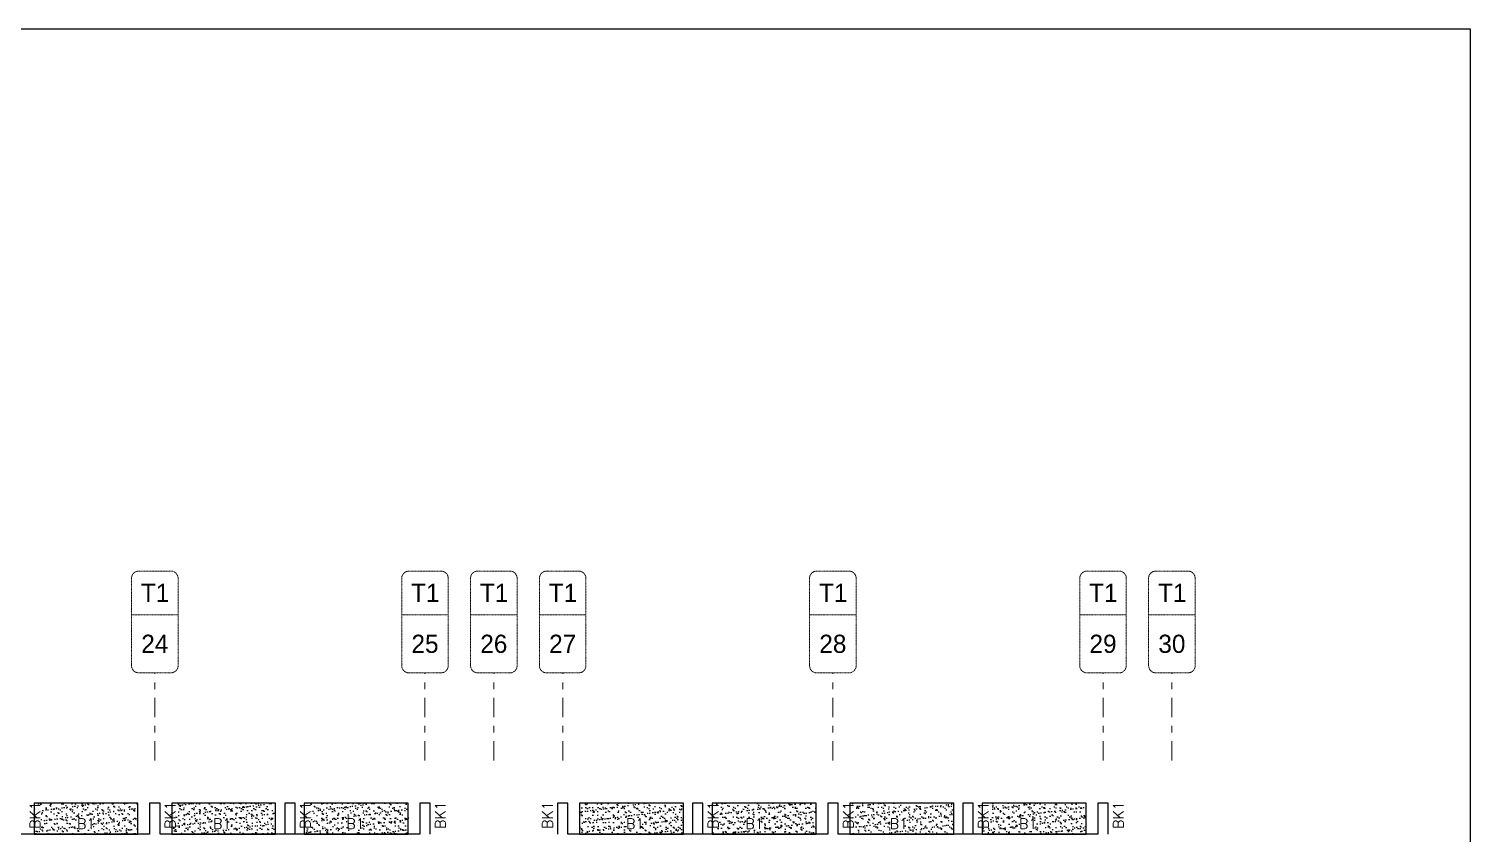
# Model space of a CAD drawing. Header units: millimetres. Extents: x 1078357 to 2594950, y -5122486 to -4636555.
# Drawn here: x 1651958 to 1679699, y -4652496 to -4636994 of the extents above; entities that cross this region are included whole.
import ezdxf
from ezdxf.enums import TextEntityAlignment as Align

# ---------------------------------------------------------------- set-up
doc = ezdxf.new("R2010")
doc.units = ezdxf.units.MM
for name, pattern in [('CONTINOUS', [0]), ('DGN STYLE 7', [8.34, 3.75, -1.67, 1.25, -1.67]), ('HIDDEN', [0.375, 0.25, -0.125]), ('New Retail block$0$CONTINOUS', [0])]:
    doc.linetypes.add(name, pattern=pattern)
for name, color, linetype, lineweight in [('Boundary', 40, 'Continuous', 30), ('GRID LINE', 8, 'Continuous', 0), ('GRID NO', 8, 'DGN STYLE 7', 13), ('HATCH', 8, 'Continuous', 30)]:
    doc.layers.add(name, color=color, linetype=linetype, lineweight=lineweight)
for name, color, linetype in [('S-BEAM', 3, 'HIDDEN'), ('S-BEAM NO.', 6, 'Continuous'), ('S-SLAB-PROJECTION', 54, 'New Retail block$0$CONTINOUS')]:
    doc.layers.add(name, color=color, linetype=linetype)
doc.styles.add('ROMANS', font='romans.shx', dxfattribs={"width": 0.85})
doc.styles.get("Standard").update_dxf_attribs({"font": 'Adani Regular.ttf', "height": 500})
pattern_1 = [(37.4701541, (-1322400.03, 9335074.12), (-4.7236114, 146.8264517), [0, -115.824, 0, -129.54, 0, -123.825]), (7.4701541, (-1322400.03, 9335074.12), (134.9689868, 214.9772528), [0, -62.484, 0, -104.394, 0, -40.005]), (327.4701541, (-1322493.75, 9335074.16), (237.2979035, 0.3075449), [0, -38.1, 0, -137.16, 0, -179.07]), (317.4701541, (-1322493.75, 9335074.16), (229.1017424, 66.759465), [0, -19.05, 0, -89.916, 0, -102.87])]

# ---------------------------------------------------------------- blocks, each defined once
blk = doc.blocks.new('Tower grid nomenclature-ex')
at = {"layer": 'GRID NO'}
blk.add_lwpolyline([(-1250, -600), (1750, -600, 0.414214), (2000, -350), (2000, 750, 0.414214), (1750, 1000), (-1250, 1000, 0.414214), (-1500, 750), (-1500, -350, 0.414214)], format="xyb", close=True, dxfattribs=at)
blk.add_lwpolyline([(0, 1000), (0, -600)], dxfattribs=at)
at = {"layer": 'GRID NO', "flags": 8}
for p in [(-1235, 400), (1788, 400)]:
    blk.add_attdef('GRID', text='', height=625, dxfattribs=at).set_placement(p, align=Align.MIDDLE_CENTER)

msp = doc.modelspace()

# ---------------------------------------------------------------- hatches: boundary and pattern name
at = {"layer": 'HATCH'}
h = msp.add_hatch(dxfattribs=at)
h.set_pattern_fill('AR-SAND', color=8, scale=3, angle=179.97015)
h.set_pattern_definition([(37.4701541, (-1311900.03, 9335074.12), (-4.7236114, 146.8264517), [0, -115.824, 0, -129.54, 0, -123.825]), (7.4701541, (-1311900.03, 9335074.12), (134.9689868, 214.9772528), [0, -62.484, 0, -104.394, 0, -40.005]), (327.4701541, (-1311993.75, 9335074.16), (237.2979035, 0.3075449), [0, -38.1, 0, -137.16, 0, -179.07]), (317.4701541, (-1311993.75, 9335074.16), (229.1017424, 66.759465), [0, -19.05, 0, -89.916, 0, -102.87])])
h.paths.add_polyline_path([(1654058.5, -4651896.1), (1652058.5, -4651896.1), (1652058.5, -4652496.1), (1654058.5, -4652496.1)])
h = msp.add_hatch(dxfattribs=at)
h.set_pattern_fill('AR-SAND', color=8, scale=3, angle=179.97015)
h.set_pattern_definition([(37.4701541, (-1314550.03, 9335074.12), (-4.7236114, 146.8264517), [0, -115.824, 0, -129.54, 0, -123.825]), (7.4701541, (-1314550.03, 9335074.12), (134.9689868, 214.9772528), [0, -62.484, 0, -104.394, 0, -40.005]), (327.4701541, (-1314643.75, 9335074.16), (237.2979035, 0.3075449), [0, -38.1, 0, -137.16, 0, -179.07]), (317.4701541, (-1314643.75, 9335074.16), (229.1017424, 66.759465), [0, -19.05, 0, -89.916, 0, -102.87])])
h.paths.add_polyline_path([(1656708.5, -4651896.1), (1654708.5, -4651896.1), (1654708.5, -4652496.1), (1656708.5, -4652496.1)])
h = msp.add_hatch(dxfattribs=at)
h.set_pattern_fill('AR-SAND', color=8, scale=3, angle=179.97015)
h.set_pattern_definition([(37.4701541, (-1317100.03, 9335074.12), (-4.7236114, 146.8264517), [0, -115.824, 0, -129.54, 0, -123.825]), (7.4701541, (-1317100.03, 9335074.12), (134.9689868, 214.9772528), [0, -62.484, 0, -104.394, 0, -40.005]), (327.4701541, (-1317193.75, 9335074.16), (237.2979035, 0.3075449), [0, -38.1, 0, -137.16, 0, -179.07]), (317.4701541, (-1317193.75, 9335074.16), (229.1017424, 66.759465), [0, -19.05, 0, -89.916, 0, -102.87])])
h.paths.add_polyline_path([(1659258.5, -4651896.1), (1657258.5, -4651896.1), (1657258.5, -4652496.1), (1659258.5, -4652496.1)])
h = msp.add_hatch(dxfattribs=at)
h.set_pattern_fill('AR-SAND', color=8, scale=3, angle=179.97015)
h.set_pattern_definition(pattern_1)
h.paths.add_polyline_path([(1664558.5, -4651896.1), (1662558.5, -4651896.1), (1662558.5, -4652496.1), (1664558.5, -4652496.1)])
h = msp.add_hatch(dxfattribs=at)
h.set_pattern_fill('AR-SAND', color=8, scale=3, angle=179.97015)
h.set_pattern_definition(pattern_1)
h.paths.add_polyline_path([(1667108.5, -4651896.1), (1665108.5, -4651896.1), (1665108.5, -4652496.1), (1667108.5, -4652496.1)])
h = msp.add_hatch(dxfattribs=at)
h.set_pattern_fill('AR-SAND', color=8, scale=3, angle=179.97015)
h.set_pattern_definition(pattern_1)
h.paths.add_polyline_path([(1669758.5, -4651896.1), (1667758.5, -4651896.1), (1667758.5, -4652496.1), (1669758.5, -4652496.1)])
h = msp.add_hatch(dxfattribs=at)
h.set_pattern_fill('AR-SAND', color=8, scale=3, angle=179.97015)
h.set_pattern_definition(pattern_1)
h.paths.add_polyline_path([(1672308.5, -4651896.1), (1670308.5, -4651896.1), (1670308.5, -4652496.1), (1672308.5, -4652496.1)])

# ---------------------------------------------------------------- linework, layer by layer
at = {"layer": 'Boundary', "ltscale": 700, "elevation": 0}
msp.add_lwpolyline([(1574104.5, -4636994.1), (1679698.7, -4636994.1), (1679698.7, -4682741.1), (1574104.5, -4682741.1)], close=True, dxfattribs=at)
at = {"layer": 'GRID LINE', "linetype": 'DGN STYLE 7', "ltscale": 100, "elevation": 0}
for points in [[(1654383, -4651080.4), (1654383, -4649391.5)], [(1659583, -4651080.4), (1659583, -4649391.5)], [(1660908, -4651080.4), (1660908, -4649391.5)], [(1662233, -4651080.4), (1662233, -4649391.5)], [(1667433, -4651080.4), (1667433, -4649391.5)], [(1672633, -4651080.4), (1672633, -4649391.5)], [(1673958, -4651080.4), (1673958, -4649391.5)]]:
    msp.add_lwpolyline(points, dxfattribs=at)
at = {"layer": 'S-BEAM', "linetype": 'CONTINOUS', "ltscale": 700}
for p, q in [((1654483.3, -4651896.1, 0), (1654283.3, -4651896.1, 0)), ((1654283.3, -4651896.1, 0), (1654283.3, -4652496.1, 0)), ((1654483.3, -4652496.1, 0), (1654483.3, -4651896.1, 0)), ((1657083.3, -4651896.1, 0), (1656883.3, -4651896.1, 0)), ((1656883.3, -4651896.1, 0), (1656883.3, -4652496.1)), ((1657083.3, -4652496.1), (1657083.3, -4651896.1, 0)), ((1659683.3, -4651896.1, 0), (1659483.3, -4651896.1, 0)), ((1659483.3, -4651896.1, 0), (1659483.3, -4652496.1)), ((1659683.3, -4652496.1), (1659683.3, -4651896.1, 0)), ((1662333.3, -4651896.1, 0), (1662133.3, -4651896.1, 0)), ((1662133.3, -4651896.1, 0), (1662133.3, -4652496.1, 0)), ((1662333.3, -4652496.1, 0), (1662333.3, -4651896.1, 0)), ((1664933.3, -4651896.1, 0), (1664733.3, -4651896.1, 0)), ((1664733.3, -4651896.1, 0), (1664733.3, -4652496.1)), ((1664933.3, -4652496.1), (1664933.3, -4651896.1, 0)), ((1667533.3, -4651896.1, 0), (1667333.3, -4651896.1, 0)), ((1667333.3, -4651896.1, 0), (1667333.3, -4652496.1, 0)), ((1667533.3, -4652496.1, 0), (1667533.3, -4651896.1, 0)), ((1670133.3, -4651896.1, 0), (1669933.3, -4651896.1, 0)), ((1669933.3, -4651896.1, 0), (1669933.3, -4652496.1)), ((1670133.3, -4652496.1), (1670133.3, -4651896.1, 0)), ((1672733.3, -4651896.1, 0), (1672533.3, -4651896.1, 0)), ((1672533.3, -4651896.1, 0), (1672533.3, -4652496.1)), ((1672733.3, -4652496.1), (1672733.3, -4651896.1, 0)), ((1654283.5, -4652496.1, 0), (1649283.5, -4652496.1, 0)), ((1659483.5, -4652496.1, 0), (1654483.5, -4652496.1, 0)), ((1667333.5, -4652496.1, 0), (1662333.5, -4652496.1, 0)), ((1672533.5, -4652496.1, 0), (1667533.5, -4652496.3, 0))]:
    msp.add_line(p, q, dxfattribs=at)
at = {"layer": 'S-SLAB-PROJECTION', "elevation": 0}
for points in [[(1654058.5, -4651896.1), (1652058.5, -4651896.1), (1652058.5, -4652496.1), (1654058.5, -4652496.1)], [(1656708.5, -4651896.1), (1654708.5, -4651896.1), (1654708.5, -4652496.1), (1656708.5, -4652496.1)], [(1659258.5, -4651896.1), (1657258.5, -4651896.1), (1657258.5, -4652496.1), (1659258.5, -4652496.1)], [(1664558.5, -4651896.1), (1662558.5, -4651896.1), (1662558.5, -4652496.1), (1664558.5, -4652496.1)], [(1667108.5, -4651896.1), (1665108.5, -4651896.1), (1665108.5, -4652496.1), (1667108.5, -4652496.1)], [(1669758.5, -4651896.1), (1667758.5, -4651896.1), (1667758.5, -4652496.1), (1669758.5, -4652496.1)], [(1672308.5, -4651896.1), (1670308.5, -4651896.1), (1670308.5, -4652496.1), (1672308.5, -4652496.1)]]:
    msp.add_lwpolyline(points, close=True, dxfattribs=at)

# ---------------------------------------------------------------- block references
at = {"layer": 'GRID NO'}
ref = msp.add_blockref('Tower grid nomenclature-ex', (1654271, -4648271.5, 0), dxfattribs=dict(at, xscale=0.56, yscale=0.56, zscale=0.56, rotation=270))
ref.add_attrib('GRID', '24', dxfattribs={"height": 350}).set_placement((1654383, -4648831.5, 0), align=Align.MIDDLE_CENTER)
ref.add_attrib('GRID', 'T1', dxfattribs={"height": 350}).set_placement((1654388.9, -4647851.5, 0), align=Align.MIDDLE_CENTER)
ref = msp.add_blockref('Tower grid nomenclature-ex', (1659471, -4648271.5, 0), dxfattribs=dict(at, xscale=0.56, yscale=0.56, zscale=0.56, rotation=270))
ref.add_attrib('GRID', '25', dxfattribs={"height": 350}).set_placement((1659583, -4648831.5, 0), align=Align.MIDDLE_CENTER)
ref.add_attrib('GRID', 'T1', dxfattribs={"height": 350}).set_placement((1659588.9, -4647851.5, 0), align=Align.MIDDLE_CENTER)
ref = msp.add_blockref('Tower grid nomenclature-ex', (1660796, -4648271.5, 0), dxfattribs=dict(at, xscale=0.56, yscale=0.56, zscale=0.56, rotation=270))
ref.add_attrib('GRID', '26', dxfattribs={"height": 350}).set_placement((1660908, -4648831.5, 0), align=Align.MIDDLE_CENTER)
ref.add_attrib('GRID', 'T1', dxfattribs={"height": 350}).set_placement((1660913.9, -4647851.5, 0), align=Align.MIDDLE_CENTER)
ref = msp.add_blockref('Tower grid nomenclature-ex', (1662121, -4648271.5, 0), dxfattribs=dict(at, xscale=0.56, yscale=0.56, zscale=0.56, rotation=270))
ref.add_attrib('GRID', '27', dxfattribs={"height": 350}).set_placement((1662233, -4648831.5, 0), align=Align.MIDDLE_CENTER)
ref.add_attrib('GRID', 'T1', dxfattribs={"height": 350}).set_placement((1662238.9, -4647851.5, 0), align=Align.MIDDLE_CENTER)
ref = msp.add_blockref('Tower grid nomenclature-ex', (1667321, -4648271.5, 0), dxfattribs=dict(at, xscale=0.56, yscale=0.56, zscale=0.56, rotation=270))
ref.add_attrib('GRID', '28', dxfattribs={"height": 350}).set_placement((1667433, -4648831.5, 0), align=Align.MIDDLE_CENTER)
ref.add_attrib('GRID', 'T1', dxfattribs={"height": 350}).set_placement((1667438.9, -4647851.5, 0), align=Align.MIDDLE_CENTER)
ref = msp.add_blockref('Tower grid nomenclature-ex', (1672521, -4648271.5, 0), dxfattribs=dict(at, xscale=0.56, yscale=0.56, zscale=0.56, rotation=270))
ref.add_attrib('GRID', '29', dxfattribs={"height": 350}).set_placement((1672633, -4648831.5, 0), align=Align.MIDDLE_CENTER)
ref.add_attrib('GRID', 'T1', dxfattribs={"height": 350}).set_placement((1672638.9, -4647851.5, 0), align=Align.MIDDLE_CENTER)
ref = msp.add_blockref('Tower grid nomenclature-ex', (1673846, -4648271.5, 0), dxfattribs=dict(at, xscale=0.56, yscale=0.56, zscale=0.56, rotation=270))
ref.add_attrib('GRID', '30', dxfattribs={"height": 350}).set_placement((1673958, -4648831.5, 0), align=Align.MIDDLE_CENTER)
ref.add_attrib('GRID', 'T1', dxfattribs={"height": 350}).set_placement((1673963.9, -4647851.5, 0), align=Align.MIDDLE_CENTER)

# ---------------------------------------------------------------- texts
at = {"layer": 'S-BEAM NO.', "linetype": 'CONTINOUS', "ltscale": 700, "style": 'ROMANS'}
for p in [(1652179, -4652395.8, 50), (1654779, -4652395.7, 50), (1657379, -4652395.8, 50), (1659979, -4652395.8, 50)]:
    msp.add_text('BK1', height=200, rotation=90, dxfattribs=at).set_placement(p)
at = {"layer": 'S-BEAM NO.', "linetype": 'HIDDEN', "ltscale": 500, "style": 'ROMANS'}
for s, rotation, p in [('BK1', 90, (1662041.4, -4652395.8, 50)), ('BK1', 90, (1665229, -4652395.8, 50)), ('BK1', 90, (1667829, -4652395.8, 50)), ('BK1', 90, (1670429, -4652395.8, 50)), ('BK1', 90, (1673029, -4652395.8, 50)), ('B1', 359.99906, (1652886.3, -4652395.8, -2.7)), ('B1', 359.99906, (1655503.4, -4652395.8, -2.7)), ('B1', 359.99906, (1658069.3, -4652395.8, -2.7)), ('B1', 359.99906, (1663452, -4652395.8, -2.7)), ('B1', 359.99906, (1665749.3, -4652395.8, -2.7)), ('B1', 359.99906, (1668526.3, -4652395.8, -2.7)), ('B1', 359.99906, (1671015.3, -4652395.8, -2.7))]:
    msp.add_text(s, height=200, rotation=rotation, dxfattribs=at).set_placement(p)

doc.saveas('drawing.dxf')
